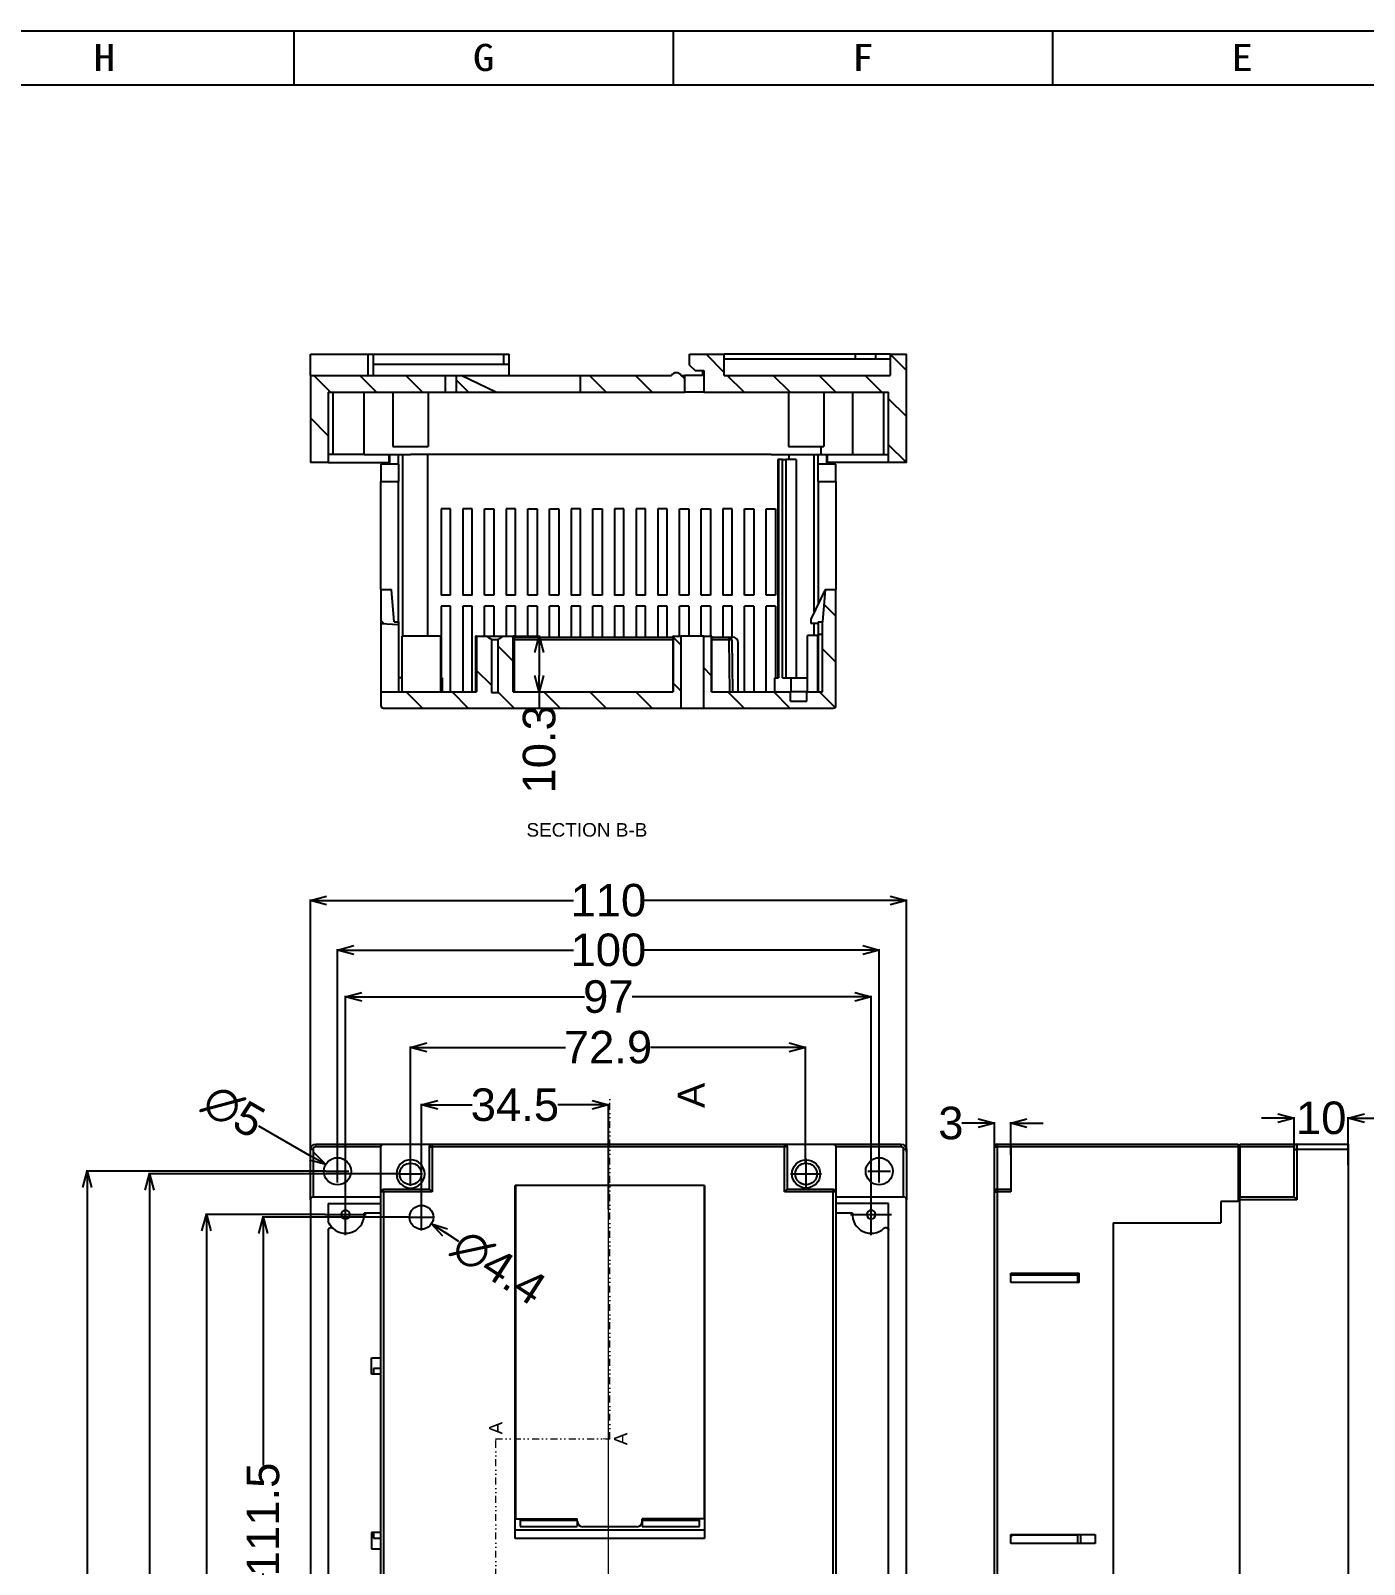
# Model space of a CAD drawing. Header units: millimetres. Extents: x 3277 to 4118, y 1069 to 1745.
# Drawn here: x 3579.6 to 3825.8, y 1462.4 to 1745.3 of the extents above; entities that cross this region are included whole.
import ezdxf
from ezdxf.enums import TextEntityAlignment as Align
from ezdxf.lldxf.tags import DXFTag

# ---------------------------------------------------------------- set-up
doc = ezdxf.new("R2010")
doc.units = ezdxf.units.MM
doc.linetypes.add('DIVIDE', pattern=[31.75, 12.7, -6.35, 0, -6.35, 0, -6.35])
doc.layers.add('1', color=7, linetype='Continuous', true_color=0xffffff)
doc.layers.add('2', color=7, linetype='Continuous', true_color=0xffffff)
doc.layers.add('hatch', color=56, linetype='Continuous', lineweight=9)
doc.styles.get("Standard").update_dxf_attribs({"font": 'arial.ttf'})
doc.styles.add('TEXTSTYLE_0', font='txt', dxfattribs={"width": 0.8})
tags = doc.linetypes.add('CENTER', pattern=[2, 1.25, -0.25, 0.25, -0.25]).pattern_tags.tags
tags[10:11] = [DXFTag(74, 4), DXFTag(75, 0), DXFTag(340, '0'), DXFTag(46, 0.0), DXFTag(50, 0.0), DXFTag(44, 0.0), DXFTag(45, 0.0)]
tags[8:9] = [DXFTag(74, 4), DXFTag(75, 0), DXFTag(340, '0'), DXFTag(46, 0.0), DXFTag(50, 0.0), DXFTag(44, 0.0), DXFTag(45, 0.0)]
tags[6:7] = [DXFTag(74, 4), DXFTag(75, 0), DXFTag(340, '0'), DXFTag(46, 0.0), DXFTag(50, 0.0), DXFTag(44, 0.0), DXFTag(45, 0.0)]
tags[4:5] = [DXFTag(74, 4), DXFTag(75, 0), DXFTag(340, '0'), DXFTag(46, 0.0), DXFTag(50, 0.0), DXFTag(44, 0.0), DXFTag(45, 0.0)]
doc.dimstyles.new('副本 (2)Standard', dxfattribs={"dimtxt": 6, "dimasz": 3, "dimexe": 0.18, "dimexo": 0.0625, "dimgap": 0.09, "dimtad": 0, "dimdec": 1, "dimdsep": 46, "dimtxsty": 'Standard', "dimblk": 'OPEN30', "dimcen": 0.09, "dimclrd": 3, "dimclre": 3, "dimclrt": 6, "dimazin": 2, "dimtfac": 1, "dimtdec": 1, "dimtofl": 0, "dimtmove": 0, "dimatfit": 3, "dimfxl": 1, "dimtolj": 1, "dimtzin": 0, "dimarcsym": 0})

# ---------------------------------------------------------------- blocks, each defined once
blk = doc.blocks.new('_Open30')
at = {"color": 0, "linetype": 'ByBlock', "lineweight": -2}
for p, q in [((-1, 0.268), (0, 0)), ((0, 0), (-1, -0.268)), ((0, 0), (-1, 0))]:
    blk.add_line(p, q, dxfattribs=at)
blk = doc.blocks.new('*D69')
at = {"color": 3, "lineweight": -2, "transparency": 16777216}
for p, q in [((3649.76, 1536.31), (3649.76, 1557.93)), ((3652.76, 1557.75), (3678.34, 1557.75)), ((3719.64, 1557.75), (3694.06, 1557.75)), ((3722.64, 1536.31), (3722.64, 1557.93))]:
    blk.add_line(p, q, dxfattribs=at)
at = {"layer": 'Defpoints', "color": 0, "transparency": 16777216}
for p in [(3722.64, 1557.75), (3649.76, 1536.25), (3722.64, 1536.25)]:
    blk.add_point(p, dxfattribs=at)
at = {"color": 3, "lineweight": -2, "transparency": 16777216, "xscale": 3, "yscale": 3, "zscale": 3, "rotation": 180}
blk.add_blockref('_Open30', (3649.76, 1557.75), dxfattribs=at)
at = {"color": 3, "lineweight": -2, "transparency": 16777216, "xscale": 3, "yscale": 3, "zscale": 3}
blk.add_blockref('_Open30', (3722.64, 1557.75), dxfattribs=at)
at = {"color": 6, "transparency": 16777216, "insert": (3686.2, 1557.75), "char_height": 6, "attachment_point": 5}
blk.add_mtext('\\A1;72.9', dxfattribs=at)
blk = doc.blocks.new('*D70')
at = {"color": 3, "lineweight": -2, "transparency": 16777216}
for p, q in [((3636.26, 1537.05), (3636.26, 1575.89)), ((3639.26, 1575.71), (3679.83, 1575.71)), ((3733.26, 1575.71), (3692.68, 1575.71)), ((3736.26, 1537.05), (3736.26, 1575.89))]:
    blk.add_line(p, q, dxfattribs=at)
at = {"layer": 'Defpoints', "color": 0, "transparency": 16777216}
for p in [(3736.26, 1575.71), (3636.26, 1536.98), (3736.26, 1536.98)]:
    blk.add_point(p, dxfattribs=at)
at = {"color": 3, "lineweight": -2, "transparency": 16777216, "xscale": 3, "yscale": 3, "zscale": 3, "rotation": 180}
blk.add_blockref('_Open30', (3636.26, 1575.71), dxfattribs=at)
at = {"color": 3, "lineweight": -2, "transparency": 16777216, "xscale": 3, "yscale": 3, "zscale": 3}
blk.add_blockref('_Open30', (3736.26, 1575.71), dxfattribs=at)
at = {"color": 6, "transparency": 16777216, "insert": (3686.26, 1575.71), "char_height": 6, "attachment_point": 5}
blk.add_mtext('\\A1;100', dxfattribs=at)
blk = doc.blocks.new('*D71')
at = {"color": 3, "lineweight": -2, "transparency": 16777216}
for p, q in [((3637.76, 1530.75), (3637.76, 1567.26)), ((3640.76, 1567.08), (3681.87, 1567.08)), ((3731.76, 1567.08), (3690.65, 1567.08)), ((3734.76, 1530.75), (3734.76, 1567.26))]:
    blk.add_line(p, q, dxfattribs=at)
at = {"layer": 'Defpoints', "color": 0, "transparency": 16777216}
for p in [(3734.76, 1567.08), (3637.76, 1530.69), (3734.76, 1530.69)]:
    blk.add_point(p, dxfattribs=at)
at = {"color": 3, "lineweight": -2, "transparency": 16777216, "xscale": 3, "yscale": 3, "zscale": 3, "rotation": 180}
blk.add_blockref('_Open30', (3637.76, 1567.08), dxfattribs=at)
at = {"color": 3, "lineweight": -2, "transparency": 16777216, "xscale": 3, "yscale": 3, "zscale": 3}
blk.add_blockref('_Open30', (3734.76, 1567.08), dxfattribs=at)
at = {"color": 6, "transparency": 16777216, "insert": (3686.26, 1567.08), "char_height": 6, "attachment_point": 5}
blk.add_mtext('\\A1;97', dxfattribs=at)
blk = doc.blocks.new('*D72')
at = {"color": 3, "lineweight": -2, "transparency": 16777216}
for p, q in [((3631.26, 1538.16), (3631.26, 1585.05)), ((3634.26, 1584.87), (3679.83, 1584.87)), ((3738.26, 1584.87), (3692.68, 1584.87)), ((3741.26, 1538.42), (3741.26, 1585.05))]:
    blk.add_line(p, q, dxfattribs=at)
at = {"layer": 'Defpoints', "color": 0, "transparency": 16777216}
for p in [(3741.26, 1584.87), (3631.26, 1538.09), (3741.26, 1538.35)]:
    blk.add_point(p, dxfattribs=at)
at = {"color": 3, "lineweight": -2, "transparency": 16777216, "xscale": 3, "yscale": 3, "zscale": 3, "rotation": 180}
blk.add_blockref('_Open30', (3631.26, 1584.87), dxfattribs=at)
at = {"color": 3, "lineweight": -2, "transparency": 16777216, "xscale": 3, "yscale": 3, "zscale": 3}
blk.add_blockref('_Open30', (3741.26, 1584.87), dxfattribs=at)
at = {"color": 6, "transparency": 16777216, "insert": (3686.26, 1584.87), "char_height": 6, "attachment_point": 5}
blk.add_mtext('\\A1;110', dxfattribs=at)
blk = doc.blocks.new('*D73')
at = {"color": 3, "lineweight": -2, "transparency": 16777216}
for p, q in [((3633.9, 1526.89), (3611.88, 1526.89)), ((3612.06, 1523.89), (3612.06, 1421.65)), ((3612.06, 1305.89), (3612.06, 1408.14)), ((3633.9, 1302.89), (3611.88, 1302.89))]:
    blk.add_line(p, q, dxfattribs=at)
at = {"layer": 'Defpoints', "color": 0, "transparency": 16777216}
for p in [(3612.06, 1526.89), (3633.96, 1526.89), (3633.96, 1302.89)]:
    blk.add_point(p, dxfattribs=at)
at = {"color": 3, "lineweight": -2, "transparency": 16777216, "xscale": 3, "yscale": 3, "zscale": 3}
for p, rotation in [((3612.06, 1526.89), 90), ((3612.06, 1302.89), 270)]:
    blk.add_blockref('_Open30', p, dxfattribs=dict(at, rotation=rotation))
at = {"color": 6, "transparency": 16777216, "insert": (3612.06, 1414.89), "char_height": 6, "attachment_point": 5, "rotation": 90}
blk.add_mtext('\\A1;224', dxfattribs=at)
blk = doc.blocks.new('*D74')
at = {"color": 3, "lineweight": -2, "transparency": 16777216}
for p, q in [((3647.5, 1534.39), (3601.39, 1534.39)), ((3601.57, 1531.39), (3601.57, 1421.67)), ((3601.57, 1298.39), (3601.57, 1408.12)), ((3646.84, 1295.39), (3601.39, 1295.39))]:
    blk.add_line(p, q, dxfattribs=at)
at = {"layer": 'Defpoints', "color": 0, "transparency": 16777216}
for p in [(3647.56, 1534.39), (3601.57, 1295.39), (3646.9, 1295.39)]:
    blk.add_point(p, dxfattribs=at)
at = {"color": 3, "lineweight": -2, "transparency": 16777216, "xscale": 3, "yscale": 3, "zscale": 3}
for p, rotation in [((3601.57, 1534.39), 90), ((3601.57, 1295.39), 270)]:
    blk.add_blockref('_Open30', p, dxfattribs=dict(at, rotation=rotation))
at = {"color": 6, "transparency": 16777216, "insert": (3601.57, 1414.89), "char_height": 6, "attachment_point": 5, "rotation": 90}
blk.add_mtext('\\A1;239', dxfattribs=at)
blk = doc.blocks.new('*D75')
at = {"color": 3, "lineweight": -2, "transparency": 16777216}
for p, q in [((3634.11, 1534.89), (3589.87, 1534.89)), ((3590.05, 1531.89), (3590.05, 1421.65)), ((3590.05, 1297.89), (3590.05, 1408.13)), ((3634.11, 1294.89), (3589.87, 1294.89))]:
    blk.add_line(p, q, dxfattribs=at)
at = {"layer": 'Defpoints', "color": 0, "transparency": 16777216}
for p in [(3590.05, 1534.89), (3634.17, 1534.89), (3634.17, 1294.89)]:
    blk.add_point(p, dxfattribs=at)
at = {"color": 3, "lineweight": -2, "transparency": 16777216, "xscale": 3, "yscale": 3, "zscale": 3}
for p, rotation in [((3590.05, 1534.89), 90), ((3590.05, 1294.89), 270)]:
    blk.add_blockref('_Open30', p, dxfattribs=dict(at, rotation=rotation))
at = {"color": 6, "transparency": 16777216, "insert": (3590.05, 1414.89), "char_height": 6, "attachment_point": 5, "rotation": 90}
blk.add_mtext('\\A1;240', dxfattribs=at)
blk = doc.blocks.new('*D76')
at = {"color": 3, "lineweight": -2, "transparency": 16777216}
for p, q in [((3651.76, 1528.88), (3651.76, 1547.31)), ((3654.76, 1547.13), (3661.11, 1547.13)), ((3683.26, 1547.13), (3676.91, 1547.13)), ((3686.26, 1527.87), (3686.26, 1547.31))]:
    blk.add_line(p, q, dxfattribs=at)
at = {"layer": 'Defpoints', "color": 0, "transparency": 16777216}
for p in [(3686.26, 1547.13), (3651.76, 1528.81), (3686.26, 1527.8)]:
    blk.add_point(p, dxfattribs=at)
at = {"color": 3, "lineweight": -2, "transparency": 16777216, "xscale": 3, "yscale": 3, "zscale": 3, "rotation": 180}
blk.add_blockref('_Open30', (3651.76, 1547.13), dxfattribs=at)
at = {"color": 3, "lineweight": -2, "transparency": 16777216, "xscale": 3, "yscale": 3, "zscale": 3}
blk.add_blockref('_Open30', (3686.26, 1547.13), dxfattribs=at)
at = {"color": 6, "transparency": 16777216, "insert": (3669.01, 1547.13), "char_height": 6, "attachment_point": 5}
blk.add_mtext('\\A1;34.5', dxfattribs=at)
blk = doc.blocks.new('*D77')
at = {"color": 3, "lineweight": -2, "transparency": 16777216}
for p, q in [((3649.28, 1526.39), (3622.36, 1526.39)), ((3622.54, 1523.39), (3622.54, 1480.6)), ((3622.54, 1417.89), (3622.54, 1460.69)), ((3637.21, 1414.89), (3622.36, 1414.89))]:
    blk.add_line(p, q, dxfattribs=at)
at = {"layer": 'Defpoints', "color": 0, "transparency": 16777216}
for p in [(3649.34, 1526.39), (3622.54, 1414.89), (3637.27, 1414.89)]:
    blk.add_point(p, dxfattribs=at)
at = {"color": 3, "lineweight": -2, "transparency": 16777216, "xscale": 3, "yscale": 3, "zscale": 3}
for p, rotation in [((3622.54, 1526.39), 90), ((3622.54, 1414.89), 270)]:
    blk.add_blockref('_Open30', p, dxfattribs=dict(at, rotation=rotation))
at = {"color": 6, "transparency": 16777216, "insert": (3622.54, 1470.64), "char_height": 6, "attachment_point": 5, "rotation": 90}
blk.add_mtext('\\A1;111.5', dxfattribs=at)
blk = doc.blocks.new('*D80')
at = {"color": 3, "lineweight": -2, "transparency": 16777216}
for p, q in [((3668.97, 1633.63), (3673.69, 1633.63)), ((3673.51, 1630.63), (3673.51, 1626.33)), ((3670.22, 1623.33), (3673.69, 1623.33)), ((3673.51, 1623.33), (3673.51, 1620.33))]:
    blk.add_line(p, q, dxfattribs=at)
at = {"layer": 'Defpoints', "color": 0, "transparency": 16777216}
for p in [(3668.91, 1633.63), (3670.15, 1623.33), (3673.51, 1623.33)]:
    blk.add_point(p, dxfattribs=at)
at = {"color": 3, "lineweight": -2, "transparency": 16777216, "xscale": 3, "yscale": 3, "zscale": 3}
for p, rotation in [((3673.51, 1633.63), 90), ((3673.51, 1623.33), 270)]:
    blk.add_blockref('_Open30', p, dxfattribs=dict(at, rotation=rotation))
at = {"color": 6, "transparency": 16777216, "insert": (3673.51, 1612.73), "char_height": 6, "attachment_point": 5, "rotation": 90}
blk.add_mtext('\\A1;10.3', dxfattribs=at)
blk = doc.blocks.new('*D86')
at = {"color": 3, "lineweight": -2, "transparency": 16777216}
for p, q in [((3809.83, 1544.71), (3806.83, 1544.71)), ((3812.83, 1536.02), (3812.83, 1544.89)), ((3822.83, 1536.02), (3822.83, 1544.89)), ((3825.83, 1544.71), (3828.83, 1544.71))]:
    blk.add_line(p, q, dxfattribs=at)
at = {"layer": 'Defpoints', "color": 0, "transparency": 16777216}
for p in [(3812.83, 1544.71), (3812.83, 1535.96), (3822.83, 1535.96)]:
    blk.add_point(p, dxfattribs=at)
at = {"color": 3, "lineweight": -2, "transparency": 16777216, "xscale": 3, "yscale": 3, "zscale": 3}
blk.add_blockref('_Open30', (3812.83, 1544.71), dxfattribs=at)
at = {"color": 3, "lineweight": -2, "transparency": 16777216, "xscale": 3, "yscale": 3, "zscale": 3, "rotation": 180}
blk.add_blockref('_Open30', (3822.83, 1544.71), dxfattribs=at)
at = {"color": 6, "transparency": 16777216, "insert": (3817.83, 1544.71), "char_height": 6, "attachment_point": 5}
blk.add_mtext('\\A1;10', dxfattribs=at)
blk = doc.blocks.new('*D87')
at = {"color": 3, "lineweight": -2, "transparency": 16777216}
for p, q in [((3754.53, 1543.75), (3751.53, 1543.75)), ((3757.53, 1537.84), (3757.53, 1543.93)), ((3760.53, 1537.84), (3760.53, 1543.93)), ((3763.53, 1543.75), (3766.53, 1543.75))]:
    blk.add_line(p, q, dxfattribs=at)
at = {"layer": 'Defpoints', "color": 0, "transparency": 16777216}
for p in [(3757.53, 1543.75), (3757.53, 1537.78), (3760.53, 1537.78)]:
    blk.add_point(p, dxfattribs=at)
at = {"color": 3, "lineweight": -2, "transparency": 16777216, "xscale": 3, "yscale": 3, "zscale": 3}
blk.add_blockref('_Open30', (3757.53, 1543.75), dxfattribs=at)
at = {"color": 3, "lineweight": -2, "transparency": 16777216, "xscale": 3, "yscale": 3, "zscale": 3, "rotation": 180}
blk.add_blockref('_Open30', (3760.53, 1543.75), dxfattribs=at)
at = {"color": 6, "transparency": 16777216, "insert": (3749.48, 1543.75), "char_height": 6, "attachment_point": 5}
blk.add_mtext('\\A1;3', dxfattribs=at)
blk = doc.blocks.new('*D99')
at = {"color": 3, "lineweight": -2, "transparency": 16777216}
for p, q in [((3651.67, 1526.39), (3651.85, 1526.39)), ((3651.76, 1526.3), (3651.76, 1526.48)), ((3658.64, 1521.94), (3656.12, 1523.57))]:
    blk.add_line(p, q, dxfattribs=at)
at = {"layer": 'Defpoints', "color": 0, "transparency": 16777216}
for p in [(3649.91, 1527.59), (3653.61, 1525.2)]:
    blk.add_point(p, dxfattribs=at)
at = {"color": 3, "lineweight": -2, "transparency": 16777216, "xscale": 3, "yscale": 3, "zscale": 3, "rotation": 147.0817177148297}
blk.add_blockref('_Open30', (3653.61, 1525.2), dxfattribs=at)
at = {"color": 6, "transparency": 16777216, "insert": (3666.03, 1517.15), "char_height": 6, "attachment_point": 5, "rotation": 327.0817}
blk.add_mtext('\\A1;∅4.4', dxfattribs=at)
blk = doc.blocks.new('*D100')
at = {"color": 3, "lineweight": -2, "transparency": 16777216}
for p, q in [((3621.71, 1543.27), (3631.49, 1537.64)), ((3636.17, 1534.89), (3636.35, 1534.89)), ((3636.26, 1534.8), (3636.26, 1534.98))]:
    blk.add_line(p, q, dxfattribs=at)
at = {"layer": 'Defpoints', "color": 0, "transparency": 16777216}
for p in [(3634.09, 1536.14), (3638.43, 1533.65)]:
    blk.add_point(p, dxfattribs=at)
at = {"color": 3, "lineweight": -2, "transparency": 16777216, "xscale": 3, "yscale": 3, "zscale": 3, "rotation": 330.0817432475471}
blk.add_blockref('_Open30', (3634.09, 1536.14), dxfattribs=at)
at = {"color": 6, "transparency": 16777216, "insert": (3617.08, 1545.93), "char_height": 6, "attachment_point": 5, "rotation": 330.0817}
blk.add_mtext('\\A1;∅5', dxfattribs=at)
blk = doc.blocks.new('SUN_6HWZ35TKYY1ECAF2H1NO37HIP3V')
at = {"color": 7, "linetype": 'Continuous'}
for p, q in [((-841, 594), (0, 594)), ((-490, 584), (-490, 594)), ((-420, 584), (-420, 594)), ((-350, 584), (-350, 594)), ((-831, 584), (-10, 584))]:
    blk.add_line(p, q, dxfattribs=at)
at = {"color": 2, "linetype": 'Continuous', "style": 'TEXTSTYLE_0', "width": 1.2}
for s, p, p2 in [('H', (-527.03, 586.56), (-523.03, 586.56)), ('G', (-457.03, 586.56), (-453.03, 586.56)), ('F', (-387.03, 586.56), (-383.03, 586.56)), ('E', (-317.03, 586.56), (-313.03, 586.56))]:
    blk.add_text(s, height=5, dxfattribs=at).set_placement(p, p2, align=Align.FIT)

msp = doc.modelspace()

# ---------------------------------------------------------------- linework, layer by layer
at = {"color": 251}
for p, q in [((3707.66, 1682.29), (3704.32, 1685.63)), ((3741.26, 1682.61), (3738.26, 1685.62)), ((3634.98, 1678.63), (3631.88, 1681.73)), ((3643.46, 1678.63), (3640.36, 1681.73)), ((3651.94, 1678.63), (3648.85, 1681.73)), ((3660.42, 1678.63), (3658.21, 1680.86)), ((3685.87, 1678.63), (3682.77, 1681.73)), ((3694.35, 1678.63), (3691.25, 1681.73)), ((3699.66, 1681.81), (3699.44, 1682.02)), ((3700.36, 1681.11), (3699.73, 1681.73)), ((3711.31, 1678.63), (3708.21, 1681.73)), ((3719.79, 1678.63), (3716.69, 1681.73)), ((3728.27, 1678.63), (3725.18, 1681.73)), ((3736.75, 1678.63), (3733.66, 1681.73)), ((3741.26, 1674.12), (3737.96, 1677.43)), ((3634.56, 1670.57), (3631.26, 1673.87)), ((3741.26, 1665.63), (3737.96, 1668.94)), ((3728.26, 1637.31), (3726.06, 1639.52)), ((3644.89, 1635.87), (3644.26, 1636.5)), ((3699.63, 1632.01), (3698.2, 1633.44)), ((3668.68, 1629.03), (3665.93, 1631.78)), ((3728.26, 1628.82), (3725.81, 1631.28)), ((3664.68, 1624.55), (3661.93, 1627.3)), ((3705.32, 1626.32), (3703.89, 1627.75)), ((3699.63, 1623.52), (3698.2, 1624.95)), ((3651.93, 1620.33), (3648.93, 1623.33)), ((3660.41, 1620.33), (3657.41, 1623.33)), ((3668.89, 1620.33), (3665.93, 1623.29)), ((3677.37, 1620.33), (3674.38, 1623.33)), ((3685.85, 1620.33), (3682.86, 1623.33)), ((3694.34, 1620.33), (3691.34, 1623.33)), ((3711.3, 1620.33), (3708.3, 1623.33)), ((3719.78, 1620.33), (3716.78, 1623.33)), ((3728.11, 1620.48), (3725.26, 1623.33))]:
    msp.add_line(p, q, dxfattribs=at)
at = {"layer": '1', "color": 21}
for p, q in [((3631.26, 1681.73), (3631.26, 1685.63)), ((3631.26, 1685.63), (3641.91, 1685.63)), ((3641.91, 1685.63), (3642.91, 1685.63)), ((3641.91, 1681.73), (3641.91, 1685.63)), ((3642.91, 1685.63), (3666.96, 1685.63)), ((3642.91, 1681.73), (3642.91, 1685.63)), ((3666.96, 1683.73), (3642.91, 1683.73)), ((3666.96, 1685.63), (3667.96, 1685.63)), ((3666.96, 1683.73), (3666.96, 1685.63)), ((3667.96, 1683.73), (3666.96, 1683.73)), ((3667.96, 1683.73), (3667.96, 1685.63)), ((3667.96, 1681.73), (3667.96, 1683.73)), ((3701.26, 1685.63), (3707.66, 1685.63)), ((3701.26, 1683.63), (3701.26, 1685.63)), ((3731.86, 1685.63), (3707.66, 1685.63)), ((3707.66, 1681.73), (3707.66, 1685.63)), ((3738.26, 1684.73), (3707.66, 1684.73)), ((3735.66, 1685.63), (3731.86, 1685.63)), ((3731.86, 1684.73), (3731.86, 1685.63)), ((3738.26, 1685.63), (3735.66, 1685.63)), ((3735.66, 1684.73), (3735.66, 1685.63)), ((3738.26, 1685.63), (3738.26, 1681.73)), ((3738.26, 1685.63), (3741.26, 1685.63)), ((3741.26, 1665.63), (3741.26, 1685.63)), ((3631.26, 1681.73), (3656.11, 1681.73)), ((3631.26, 1681.73), (3631.26, 1665.63)), ((3656.11, 1681.73), (3658.21, 1681.73)), ((3656.11, 1681.73), (3656.11, 1678.63)), ((3658.21, 1678.63), (3658.21, 1681.73)), ((3658.21, 1681.73), (3659.11, 1681.73)), ((3659.11, 1681.73), (3681.11, 1681.73)), ((3665.51, 1678.63), (3659.11, 1681.73)), ((3681.11, 1678.63), (3681.11, 1681.73)), ((3681.11, 1681.73), (3697.91, 1681.73)), ((3699.71, 1681.73), (3700.36, 1681.73)), ((3703.66, 1681.73), (3700.36, 1681.73)), ((3700.36, 1678.63), (3700.36, 1681.73)), ((3701.26, 1683.63), (3702.26, 1682.63)), ((3702.26, 1682.63), (3703.86, 1682.63)), ((3703.66, 1682.63), (3703.66, 1681.73)), ((3703.86, 1682.63), (3703.86, 1678.63)), ((3707.66, 1681.73), (3738.26, 1681.73)), ((3634.56, 1678.63), (3634.56, 1665.63)), ((3634.56, 1678.63), (3656.11, 1678.63)), ((3635.4, 1678.63), (3635.4, 1667.13)), ((3641.21, 1667.13), (3641.21, 1678.63)), ((3646.51, 1678.63), (3646.51, 1668.63)), ((3653.01, 1678.63), (3653.01, 1668.63)), ((3656.11, 1678.63), (3658.21, 1678.63)), ((3658.21, 1678.63), (3665.51, 1678.63)), ((3665.51, 1678.63), (3681.11, 1678.63)), ((3681.11, 1678.63), (3700.36, 1678.63)), ((3703.86, 1678.63), (3700.36, 1678.63)), ((3703.86, 1678.63), (3737.96, 1678.63)), ((3719.51, 1678.63), (3719.51, 1668.63)), ((3726.01, 1678.63), (3726.01, 1668.63)), ((3731.31, 1678.63), (3731.31, 1667.13)), ((3737.12, 1667.13), (3737.12, 1678.63)), ((3737.96, 1665.63), (3737.96, 1678.63)), ((3635.4, 1667.13), (3634.56, 1667.13)), ((3641.21, 1667.13), (3635.4, 1667.13)), ((3641.21, 1667.13), (3644.52, 1667.13)), ((3644.52, 1667.13), (3647.26, 1667.13)), ((3645.81, 1665.63), (3645.81, 1667.13)), ((3646.51, 1668.63), (3653.01, 1668.63)), ((3647.26, 1667.13), (3649.76, 1667.13)), ((3656.21, 1667.13), (3649.76, 1667.13)), ((3716.31, 1667.13), (3656.21, 1667.13)), ((3716.31, 1667.13), (3722.76, 1667.13)), ((3719.51, 1668.63), (3726.01, 1668.63)), ((3722.76, 1667.13), (3725.5, 1667.13)), ((3725.5, 1668.63), (3725.5, 1667.13)), ((3725.5, 1667.13), (3731.31, 1667.13)), ((3726.71, 1665.63), (3726.71, 1667.13)), ((3731.31, 1667.13), (3737.12, 1667.13)), ((3737.12, 1667.13), (3737.96, 1667.13)), ((3634.56, 1665.63), (3631.26, 1665.63)), ((3634.56, 1665.63), (3645.81, 1665.63)), ((3645.81, 1665.63), (3645.91, 1665.63)), ((3726.61, 1665.63), (3726.71, 1665.63)), ((3737.96, 1665.63), (3726.71, 1665.63)), ((3741.26, 1665.63), (3737.96, 1665.63)), ((3632.26, 1539.89), (3644.76, 1539.89)), ((3632.26, 1539.39), (3632.26, 1539.89)), ((3644.26, 1539.39), (3632.26, 1539.39)), ((3727.76, 1539.89), (3740.26, 1539.89)), ((3740.26, 1539.39), (3728.26, 1539.39)), ((3740.26, 1539.89), (3740.26, 1539.39)), ((3802.83, 1539.89), (3813.33, 1539.89)), ((3802.83, 1539.39), (3802.83, 1539.89)), ((3812.83, 1539.39), (3802.83, 1539.39)), ((3802.83, 1539.39), (3802.83, 1530.14)), ((3812.83, 1539.39), (3812.83, 1538.89)), ((3813.33, 1539.89), (3813.33, 1538.89)), ((3813.33, 1539.89), (3822.83, 1539.89)), ((3818.93, 1539.89), (3822.83, 1539.89)), ((3822.83, 1539.89), (3822.83, 1538.89)), ((3631.26, 1529.64), (3631.26, 1538.89)), ((3631.76, 1538.89), (3631.26, 1538.89)), ((3631.76, 1538.89), (3631.76, 1530.14)), ((3741.26, 1538.89), (3740.76, 1538.89)), ((3740.76, 1530.14), (3740.76, 1538.89)), ((3741.26, 1538.89), (3741.26, 1529.64)), ((3812.83, 1538.89), (3813.33, 1538.89)), ((3812.83, 1530.14), (3812.83, 1538.89)), ((3822.83, 1538.89), (3813.33, 1538.89)), ((3813.33, 1538.89), (3813.33, 1529.64)), ((3822.83, 1538.89), (3822.83, 1290.89)), ((3631.26, 1529.64), (3631.26, 1300.14)), ((3631.76, 1530.14), (3644.26, 1530.14)), ((3634.56, 1528.94), (3644.26, 1528.94)), ((3634.56, 1528.94), (3634.56, 1525.6)), ((3728.26, 1530.14), (3740.76, 1530.14)), ((3737.96, 1528.94), (3728.26, 1528.94)), ((3737.96, 1300.84), (3737.96, 1528.94)), ((3741.26, 1300.14), (3741.26, 1529.64)), ((3802.83, 1530.14), (3812.83, 1530.14)), ((3802.83, 1529.64), (3802.83, 1530.14)), ((3813.33, 1529.64), (3802.83, 1529.64)), ((3802.83, 1300.14), (3802.83, 1529.64)), ((3813.33, 1529.64), (3812.83, 1530.14)), ((3644.26, 1527.14), (3641.2, 1527.14)), ((3731.32, 1527.14), (3728.26, 1527.14)), ((3634.56, 1524.01), (3634.56, 1300.84)), ((3642.56, 1497.44), (3642.56, 1500.44)), ((3642.56, 1500.44), (3644.26, 1500.44)), ((3644.26, 1497.44), (3642.56, 1497.44)), ((3642.91, 1498.49), (3642.91, 1497.44)), ((3644.26, 1498.49), (3642.91, 1498.49)), ((3700.36, 1470.76), (3700.36, 1470.46)), ((3701.26, 1470.46), (3701.26, 1470.76)), ((3702.26, 1470.76), (3702.26, 1470.46)), ((3642.56, 1468.24), (3642.56, 1465.24)), ((3644.26, 1468.24), (3642.56, 1468.24)), ((3642.91, 1468.24), (3642.91, 1467.19)), ((3642.91, 1467.19), (3644.26, 1467.19)), ((3642.56, 1465.24), (3644.26, 1465.24))]:
    msp.add_line(p, q, dxfattribs=at)
at = {"layer": '1', "color": 1, "linetype": 'CENTER', "ltscale": 1.9304}
for p, q in [((3636.26, 1532.8), (3636.26, 1536.98)), ((3736.26, 1532.8), (3736.26, 1536.98)), ((3634.17, 1534.89), (3638.35, 1534.89)), ((3734.17, 1534.89), (3738.35, 1534.89))]:
    msp.add_line(p, q, dxfattribs=at)
at = {"layer": '1', "color": 1, "linetype": 'CENTER', "ltscale": 3.5052}
for p, q in [((3637.76, 1523.1), (3637.76, 1530.69)), ((3734.76, 1523.1), (3734.76, 1530.69)), ((3633.96, 1526.89), (3641.55, 1526.89)), ((3730.96, 1526.89), (3738.55, 1526.89))]:
    msp.add_line(p, q, dxfattribs=at)
at = {"layer": '1', "color": 21}
for centre in [(3636.26, 1534.89), (3736.26, 1534.89)]:
    msp.add_circle(centre, 2.5, dxfattribs=at)
at = {"layer": '1', "color": 21, "extrusion": (0, 0, -1)}
for centre in [(-3637.76, 1526.89), (-3734.76, 1526.89)]:
    msp.add_circle(centre, 0.8, dxfattribs=at)
at = {"layer": '1', "color": 21}
for centre, radius, start, end in [((3698.81, 1681.17), 1.06, 31.8908, 148.1092), ((3632.26, 1538.89), 0.5, 90, 180), ((3740.26, 1538.89), 0.5, 0, 90), ((3813.33, 1539.39), 0.5, 90, 180), ((3631.76, 1529.64), 0.5, 90, 180), ((3740.76, 1529.64), 0.5, 0, 90), ((3637.76, 1526.89), 3.45, 226.8788, 4.1555), ((3734.76, 1526.89), 3.45, 175.8445, 313.1212)]:
    msp.add_arc(centre, radius, start, end, dxfattribs=at)
at = {"layer": '1', "color": 21, "extrusion": (0, 0, -1)}
for centre, radius, start, end in [((-3632.26, 1538.89), 1, 0, 90), ((-3740.26, 1538.89), 1, 90, 180), ((-3637.76, 1526.89), 3.45, 313.1212, 338.054), ((-3635.06, 1524.01), 0.5, 0, 133.1212), ((-3737.46, 1524.01), 0.5, 46.8788, 180)]:
    msp.add_arc(centre, radius, start, end, dxfattribs=at)
at = {"layer": '2', "color": 7}
for p, q in [((3645.91, 1665.33), (3645.91, 1667.13)), ((3647.51, 1665.33), (3647.51, 1667.13)), ((3648.25, 1667.13), (3648.25, 1633.63)), ((3652.96, 1633.63), (3652.96, 1667.13)), ((3719.56, 1667.13), (3719.56, 1666.23)), ((3724.27, 1638.11), (3724.27, 1667.13)), ((3725.01, 1665.33), (3725.01, 1667.13)), ((3726.61, 1665.33), (3726.61, 1667.13)), ((3647.51, 1665.33), (3644.26, 1665.33)), ((3644.26, 1665.33), (3644.26, 1662.13)), ((3647.51, 1665.33), (3647.51, 1662.13)), ((3717.67, 1666.23), (3717.55, 1666.23)), ((3717.55, 1666.23), (3717.55, 1625.93)), ((3718.4, 1666.23), (3717.67, 1666.23)), ((3717.67, 1666.23), (3717.67, 1625.93)), ((3718.4, 1666.23), (3719.02, 1666.23)), ((3718.4, 1625.93), (3718.4, 1666.23)), ((3719.02, 1666.23), (3719.02, 1625.93)), ((3720.91, 1666.23), (3719.02, 1666.23)), ((3720.91, 1666.23), (3720.91, 1625.93)), ((3728.26, 1665.33), (3725.01, 1665.33)), ((3725.01, 1662.13), (3725.01, 1665.33)), ((3728.26, 1662.13), (3728.26, 1665.33)), ((3644.26, 1642.23), (3644.26, 1662.13)), ((3644.26, 1662.13), (3647.51, 1662.13)), ((3647.51, 1636.23), (3647.51, 1662.13)), ((3725.01, 1662.13), (3725.01, 1639.64)), ((3725.01, 1662.13), (3728.26, 1662.13)), ((3728.26, 1662.13), (3728.26, 1642.23)), ((3657.11, 1657.13), (3655.41, 1657.13)), ((3655.41, 1657.13), (3655.41, 1641.18)), ((3657.11, 1641.18), (3657.11, 1657.13)), ((3661.11, 1657.13), (3659.41, 1657.13)), ((3659.41, 1657.13), (3659.41, 1641.18)), ((3661.11, 1641.18), (3661.11, 1657.13)), ((3663.41, 1641.18), (3663.41, 1657.13)), ((3663.41, 1657.13), (3665.11, 1657.13)), ((3665.11, 1657.13), (3665.11, 1641.18)), ((3667.41, 1657.13), (3667.41, 1641.18)), ((3669.11, 1657.13), (3667.41, 1657.13)), ((3669.11, 1641.18), (3669.11, 1657.13)), ((3671.41, 1657.13), (3673.11, 1657.13)), ((3671.41, 1641.18), (3671.41, 1657.13)), ((3673.11, 1657.13), (3673.11, 1641.18)), ((3675.41, 1641.18), (3675.41, 1657.13)), ((3675.41, 1657.13), (3677.11, 1657.13)), ((3677.11, 1657.13), (3677.11, 1641.18)), ((3681.11, 1657.13), (3679.41, 1657.13)), ((3679.41, 1657.13), (3679.41, 1641.18)), ((3681.11, 1641.18), (3681.11, 1657.13)), ((3683.41, 1657.13), (3685.11, 1657.13)), ((3683.41, 1641.18), (3683.41, 1657.13)), ((3685.11, 1657.13), (3685.11, 1641.18)), ((3687.41, 1657.13), (3687.41, 1641.18)), ((3689.11, 1657.13), (3687.41, 1657.13)), ((3689.11, 1641.18), (3689.11, 1657.13)), ((3693.11, 1657.13), (3691.41, 1657.13)), ((3691.41, 1657.13), (3691.41, 1641.18)), ((3693.11, 1641.18), (3693.11, 1657.13)), ((3697.11, 1657.13), (3695.41, 1657.13)), ((3695.41, 1657.13), (3695.41, 1641.18)), ((3697.11, 1641.18), (3697.11, 1657.13)), ((3699.41, 1657.13), (3701.11, 1657.13)), ((3699.41, 1641.18), (3699.41, 1657.13)), ((3701.11, 1657.13), (3701.11, 1641.18)), ((3703.41, 1657.13), (3705.11, 1657.13)), ((3703.41, 1641.18), (3703.41, 1657.13)), ((3705.11, 1657.13), (3705.11, 1641.18)), ((3709.11, 1657.13), (3707.41, 1657.13)), ((3707.41, 1657.13), (3707.41, 1641.18)), ((3709.11, 1641.18), (3709.11, 1657.13)), ((3711.41, 1657.13), (3713.11, 1657.13)), ((3711.41, 1641.18), (3711.41, 1657.13)), ((3713.11, 1657.13), (3713.11, 1641.18)), ((3715.41, 1641.18), (3715.41, 1657.13)), ((3715.41, 1657.13), (3717.11, 1657.13)), ((3717.11, 1657.13), (3717.11, 1641.18)), ((3644.26, 1642.23), (3644.26, 1635.9)), ((3644.26, 1642.23), (3646.26, 1642.23)), ((3646.71, 1636.23), (3646.26, 1642.23)), ((3726.26, 1642.23), (3723.61, 1636.73)), ((3726.26, 1642.23), (3725.81, 1636.23)), ((3726.26, 1642.23), (3728.26, 1642.23)), ((3728.26, 1620.83), (3728.26, 1642.23)), ((3657.11, 1641.18), (3655.41, 1641.18)), ((3655.41, 1639.18), (3655.41, 1625.93)), ((3657.11, 1639.18), (3655.41, 1639.18)), ((3657.11, 1623.33), (3657.11, 1639.18)), ((3661.11, 1641.18), (3659.41, 1641.18)), ((3659.41, 1639.18), (3659.41, 1623.33)), ((3661.11, 1639.18), (3659.41, 1639.18)), ((3661.11, 1623.33), (3661.11, 1639.18)), ((3665.11, 1641.18), (3663.41, 1641.18)), ((3663.41, 1633.63), (3663.41, 1639.18)), ((3665.11, 1639.18), (3663.41, 1639.18)), ((3665.11, 1639.18), (3665.11, 1633.63)), ((3669.11, 1641.18), (3667.41, 1641.18)), ((3667.41, 1639.18), (3667.41, 1633.63)), ((3669.11, 1639.18), (3667.41, 1639.18)), ((3669.11, 1633.43), (3669.11, 1639.18)), ((3673.11, 1641.18), (3671.41, 1641.18)), ((3671.41, 1633.43), (3671.41, 1639.18)), ((3673.11, 1639.18), (3671.41, 1639.18)), ((3673.11, 1639.18), (3673.11, 1633.43)), ((3677.11, 1641.18), (3675.41, 1641.18)), ((3675.41, 1633.43), (3675.41, 1639.18)), ((3677.11, 1639.18), (3675.41, 1639.18)), ((3677.11, 1639.18), (3677.11, 1633.43)), ((3681.11, 1641.18), (3679.41, 1641.18)), ((3679.41, 1639.18), (3679.41, 1633.43)), ((3681.11, 1639.18), (3679.41, 1639.18)), ((3681.11, 1633.43), (3681.11, 1639.18)), ((3685.11, 1641.18), (3683.41, 1641.18)), ((3683.41, 1633.43), (3683.41, 1639.18)), ((3685.11, 1639.18), (3683.41, 1639.18)), ((3685.11, 1639.18), (3685.11, 1633.43)), ((3689.11, 1641.18), (3687.41, 1641.18)), ((3689.11, 1639.18), (3687.41, 1639.18)), ((3687.41, 1639.18), (3687.41, 1633.43)), ((3689.11, 1633.43), (3689.11, 1639.18)), ((3693.11, 1641.18), (3691.41, 1641.18)), ((3691.41, 1639.18), (3691.41, 1633.43)), ((3693.11, 1639.18), (3691.41, 1639.18)), ((3693.11, 1633.43), (3693.11, 1639.18)), ((3697.11, 1641.18), (3695.41, 1641.18)), ((3695.41, 1639.18), (3695.41, 1633.43)), ((3697.11, 1639.18), (3695.41, 1639.18)), ((3697.11, 1633.43), (3697.11, 1639.18)), ((3701.11, 1641.18), (3699.41, 1641.18)), ((3699.41, 1633.63), (3699.41, 1639.18)), ((3701.11, 1639.18), (3699.41, 1639.18)), ((3701.11, 1639.18), (3701.11, 1633.63)), ((3705.11, 1641.18), (3703.41, 1641.18)), ((3703.41, 1633.63), (3703.41, 1639.18)), ((3705.11, 1639.18), (3703.41, 1639.18)), ((3705.11, 1639.18), (3705.11, 1633.63)), ((3709.11, 1641.18), (3707.41, 1641.18)), ((3707.41, 1639.18), (3707.41, 1633.43)), ((3709.11, 1639.18), (3707.41, 1639.18)), ((3709.11, 1633.43), (3709.11, 1639.18)), ((3713.11, 1641.18), (3711.41, 1641.18)), ((3711.41, 1623.33), (3711.41, 1639.18)), ((3713.11, 1639.18), (3711.41, 1639.18)), ((3713.11, 1639.18), (3713.11, 1623.33)), ((3717.11, 1641.18), (3715.41, 1641.18)), ((3715.41, 1623.33), (3715.41, 1639.18)), ((3717.11, 1639.18), (3715.41, 1639.18)), ((3717.11, 1639.18), (3717.11, 1625.93)), ((3644.26, 1635.9), (3644.26, 1623.33)), ((3647.51, 1635.73), (3644.26, 1635.9)), ((3646.71, 1636.23), (3647.51, 1636.23)), ((3647.51, 1636.23), (3647.51, 1635.73)), ((3647.51, 1635.73), (3647.51, 1623.33)), ((3723.61, 1636.73), (3723.61, 1635.93)), ((3725.01, 1635.93), (3723.61, 1635.93)), ((3724.27, 1633.73), (3724.27, 1635.93)), ((3725.01, 1636.23), (3725.81, 1636.23)), ((3725.01, 1636.23), (3725.01, 1633.93)), ((3725.81, 1623.33), (3725.81, 1636.23)), ((3648.16, 1633.63), (3648.16, 1623.33)), ((3651.76, 1633.63), (3648.16, 1633.63)), ((3655.36, 1633.63), (3651.76, 1633.63)), ((3655.36, 1623.33), (3655.36, 1633.63)), ((3661.93, 1633.63), (3661.71, 1633.63)), ((3661.71, 1633.63), (3661.71, 1623.33)), ((3661.93, 1633.63), (3663.75, 1633.63)), ((3661.93, 1633.63), (3661.93, 1623.33)), ((3663.75, 1633.63), (3666.87, 1633.63)), ((3664.68, 1633.03), (3665.31, 1633.03)), ((3664.68, 1633.03), (3664.68, 1623.23)), ((3665.31, 1633.03), (3665.93, 1633.03)), ((3665.93, 1623.23), (3665.93, 1633.03)), ((3666.87, 1633.63), (3668.68, 1633.63)), ((3668.68, 1623.33), (3668.68, 1633.63)), ((3668.91, 1633.63), (3668.68, 1633.63)), ((3668.91, 1623.33), (3668.91, 1633.63)), ((3698.2, 1633.63), (3698.16, 1633.63)), ((3698.16, 1633.63), (3698.16, 1623.33)), ((3698.2, 1633.63), (3699.63, 1633.63)), ((3698.2, 1633.63), (3698.2, 1623.33)), ((3699.63, 1633.63), (3699.63, 1620.33)), ((3703.89, 1633.63), (3699.63, 1633.63)), ((3703.89, 1620.33), (3703.89, 1633.63)), ((3703.89, 1633.63), (3705.32, 1633.63)), ((3705.36, 1633.63), (3705.32, 1633.63)), ((3705.32, 1623.33), (3705.32, 1633.63)), ((3705.36, 1623.33), (3705.36, 1633.63)), ((3723.01, 1623.33), (3723.01, 1633.73)), ((3724.91, 1633.73), (3723.01, 1633.73)), ((3724.91, 1623.33), (3724.91, 1633.73)), ((3725.01, 1633.93), (3725.01, 1623.33)), ((3725.81, 1633.93), (3725.01, 1633.93)), ((3648.16, 1625.93), (3647.51, 1625.93)), ((3655.36, 1625.93), (3655.56, 1625.93)), ((3655.56, 1625.93), (3655.56, 1623.33)), ((3716.96, 1625.93), (3717.67, 1625.93)), ((3716.96, 1623.33), (3716.96, 1625.93)), ((3718.4, 1625.93), (3719.96, 1625.93)), ((3719.96, 1625.93), (3723.01, 1625.93)), ((3719.96, 1625.93), (3719.96, 1623.33)), ((3724.91, 1625.93), (3725.01, 1625.93)), ((3644.26, 1623.33), (3661.93, 1623.33)), ((3644.26, 1623.33), (3644.26, 1620.83)), ((3664.68, 1623.23), (3665.93, 1623.23)), ((3668.68, 1623.33), (3698.2, 1623.33)), ((3705.32, 1623.33), (3719.91, 1623.33)), ((3722.91, 1623.33), (3719.91, 1623.33)), ((3719.91, 1621.63), (3719.91, 1623.33)), ((3719.91, 1621.63), (3722.91, 1621.63)), ((3722.91, 1623.33), (3725.81, 1623.33)), ((3722.91, 1621.63), (3722.91, 1623.33)), ((3644.76, 1620.33), (3699.63, 1620.33)), ((3699.63, 1620.33), (3703.89, 1620.33)), ((3703.89, 1620.33), (3727.76, 1620.33)), ((3644.26, 1531.09), (3644.26, 1539.39)), ((3644.76, 1539.89), (3653.76, 1539.89)), ((3653.26, 1539.39), (3653.76, 1539.39)), ((3653.26, 1531.59), (3653.26, 1539.39)), ((3653.76, 1539.89), (3718.76, 1539.89)), ((3653.76, 1539.89), (3653.76, 1539.39)), ((3653.76, 1539.39), (3653.76, 1531.09)), ((3718.76, 1539.39), (3653.76, 1539.39)), ((3718.76, 1539.89), (3727.76, 1539.89)), ((3718.76, 1539.89), (3718.76, 1539.39)), ((3718.76, 1531.09), (3718.76, 1539.39)), ((3719.26, 1539.39), (3718.76, 1539.39)), ((3719.26, 1539.39), (3719.26, 1531.59)), ((3728.26, 1539.39), (3728.26, 1531.09)), ((3757.53, 1531.09), (3757.53, 1539.39)), ((3757.53, 1539.39), (3758.03, 1539.39)), ((3758.03, 1539.89), (3760.53, 1539.89)), ((3758.03, 1539.89), (3758.03, 1539.39)), ((3760.53, 1539.39), (3758.03, 1539.39)), ((3758.03, 1539.39), (3758.03, 1531.59)), ((3760.53, 1539.89), (3760.53, 1539.39)), ((3760.53, 1539.89), (3802.53, 1539.89)), ((3760.53, 1539.39), (3760.53, 1531.09)), ((3802.53, 1539.39), (3760.53, 1539.39)), ((3802.53, 1539.89), (3802.53, 1539.39)), ((3802.53, 1539.39), (3802.53, 1529.29)), ((3802.53, 1538.04), (3802.83, 1538.04)), ((3644.76, 1531.09), (3644.26, 1531.09)), ((3644.26, 1298.69), (3644.26, 1531.09)), ((3644.76, 1531.59), (3653.26, 1531.59)), ((3644.76, 1531.09), (3644.76, 1531.59)), ((3644.76, 1531.09), (3644.76, 1298.69)), ((3653.76, 1531.09), (3644.76, 1531.09)), ((3653.76, 1531.09), (3653.26, 1531.59)), ((3669.08, 1467.15), (3669.08, 1532.26)), ((3703.98, 1532.26), (3669.08, 1532.26)), ((3703.98, 1532.26), (3703.98, 1467.15)), ((3719.26, 1531.59), (3718.76, 1531.09)), ((3727.76, 1531.09), (3718.76, 1531.09)), ((3719.26, 1531.59), (3727.76, 1531.59)), ((3727.76, 1531.59), (3727.76, 1531.09)), ((3727.76, 1298.69), (3727.76, 1531.09)), ((3728.26, 1531.09), (3727.76, 1531.09)), ((3728.26, 1531.09), (3728.26, 1298.69)), ((3757.53, 1298.69), (3757.53, 1531.09)), ((3757.53, 1531.09), (3758.03, 1531.09)), ((3758.03, 1531.59), (3760.53, 1531.59)), ((3758.03, 1531.59), (3758.03, 1531.09)), ((3758.03, 1531.09), (3758.03, 1298.69)), ((3760.53, 1531.09), (3758.03, 1531.09)), ((3799.33, 1529.29), (3799.33, 1525.39)), ((3802.53, 1529.29), (3799.33, 1529.29)), ((3802.53, 1530.49), (3802.83, 1530.49)), ((3779.43, 1525.39), (3779.43, 1304.39)), ((3779.43, 1525.39), (3799.33, 1525.39)), ((3760.53, 1514.39), (3760.53, 1516.09)), ((3760.53, 1516.09), (3773.13, 1516.09)), ((3772.93, 1515.74), (3760.53, 1515.74)), ((3773.13, 1514.39), (3760.53, 1514.39)), ((3772.93, 1514.39), (3772.93, 1515.74)), ((3773.13, 1514.39), (3773.13, 1516.09)), ((3703.98, 1468.65), (3669.08, 1468.65)), ((3669.98, 1470.76), (3669.98, 1469.36)), ((3680.53, 1470.46), (3669.98, 1470.46)), ((3669.98, 1469.36), (3680.53, 1469.36)), ((3680.53, 1470.31), (3680.53, 1469.36)), ((3703.08, 1470.46), (3692.53, 1470.46)), ((3692.53, 1470.31), (3692.53, 1469.36)), ((3692.53, 1469.36), (3703.08, 1469.36)), ((3703.08, 1469.36), (3703.08, 1470.76)), ((3703.98, 1467.15), (3669.08, 1467.15)), ((3760.53, 1466.19), (3760.53, 1467.89)), ((3760.53, 1467.89), (3776.13, 1467.89)), ((3760.53, 1467.45), (3761.02, 1467.89)), ((3776.13, 1466.19), (3760.53, 1466.19)), ((3772.93, 1467.74), (3760.86, 1467.74)), ((3772.93, 1466.19), (3772.93, 1467.74)), ((3773.43, 1467.89), (3773.43, 1466.19)), ((3776.13, 1467.89), (3776.13, 1466.19))]:
    msp.add_line(p, q, dxfattribs=at)
at = {"layer": '2', "color": 95}
for p, q in [((3668.91, 1633.43), (3698.16, 1633.43)), ((3698.16, 1632.93), (3668.91, 1632.93)), ((3705.36, 1633.43), (3708.58, 1633.43)), ((3708.58, 1632.93), (3705.36, 1632.93)), ((3708.58, 1633.43), (3709.23, 1633.43)), ((3708.67, 1623.33), (3708.58, 1632.93)), ((3709.08, 1632.94), (3709.17, 1623.33)), ((3710.23, 1623.33), (3710.23, 1632.43)), ((3703.93, 1532.26), (3669.13, 1532.26)), ((3669.13, 1532.26), (3669.13, 1470.76)), ((3703.93, 1532.26), (3703.93, 1470.76)), ((3669.13, 1470.76), (3680.53, 1470.76)), ((3673.31, 1470.76), (3673.31, 1470.46)), ((3677.51, 1470.76), (3677.51, 1470.46)), ((3680.53, 1470.31), (3680.53, 1470.76)), ((3691.53, 1469.31), (3681.53, 1469.31)), ((3692.53, 1470.31), (3692.53, 1470.76)), ((3703.93, 1470.76), (3692.53, 1470.76)), ((3695.56, 1470.76), (3695.56, 1470.46)), ((3699.76, 1470.76), (3699.76, 1470.46))]:
    msp.add_line(p, q, dxfattribs=at)
at = {"layer": '2', "color": 1, "linetype": 'CENTER', "ltscale": 2.032}
for p, q in [((3649.76, 1532.19), (3649.76, 1536.59)), ((3647.56, 1534.39), (3651.96, 1534.39))]:
    msp.add_line(p, q, dxfattribs=at)
at = {"layer": '2', "color": 1, "linetype": 'CENTER', "ltscale": 2.6416}
for p, q in [((3722.76, 1531.53), (3722.76, 1537.25)), ((3719.9, 1534.39), (3725.62, 1534.39))]:
    msp.add_line(p, q, dxfattribs=at)
at = {"layer": '2', "color": 1, "linetype": 'CENTER', "ltscale": 2.2352}
for p, q in [((3651.76, 1523.97), (3651.76, 1528.81)), ((3649.34, 1526.39), (3654.18, 1526.39))]:
    msp.add_line(p, q, dxfattribs=at)
at = {"layer": '2', "color": 7, "extrusion": (0, 0, -1)}
msp.add_circle((-3649.76, 1534.39), 2.6, dxfattribs=at)
at = {"layer": '2', "color": 7}
for centre, radius in [((3722.76, 1534.39), 2.6), ((3649.76, 1534.39), 2), ((3722.76, 1534.39), 2), ((3651.76, 1526.39), 2.2)]:
    msp.add_circle(centre, radius, dxfattribs=at)
at = {"layer": '2', "color": 95}
for centre, start, end in [((3709.23, 1632.43), 0, 90), ((3681.53, 1470.31), 180, 270), ((3691.53, 1470.31), 270, 0)]:
    msp.add_arc(centre, 1, start, end, dxfattribs=at)
at = {"layer": '2', "color": 7}
for centre, start, end in [((3644.76, 1620.83), 180, 270), ((3727.76, 1620.83), 270, 0), ((3758.03, 1539.39), 90, 180), ((3758.03, 1531.09), 90, 180)]:
    msp.add_arc(centre, 0.5, start, end, dxfattribs=at)
at = {"layer": '2', "color": 7, "extrusion": (0, 0, -1)}
for centre, start, end in [((-3644.76, 1539.39), 0, 90), ((-3653.76, 1539.39), 0, 90), ((-3718.76, 1539.39), 90, 180), ((-3727.76, 1539.39), 90, 180), ((-3644.76, 1531.09), 0, 90), ((-3727.76, 1531.09), 90, 180)]:
    msp.add_arc(centre, 0.5, start, end, dxfattribs=at)
at = {"layer": '2', "color": 7}
for points in [[(3663.75, 1633.63), (3664.04, 1633.41), (3664.34, 1633.19), (3664.68, 1633.03)], [(3665.93, 1633.03), (3666.27, 1633.19), (3666.58, 1633.41), (3666.87, 1633.63)]]:
    msp.add_open_spline(points, degree=3, dxfattribs=at)
at = {"layer": '2', "color": 95}
for points, degree in [([(3709.08, 1632.94), (3708.58, 1633.43)], 1), ([(3708.58, 1632.93), (3708.58, 1633.43)], 1), ([(3709.09, 1632.94), (3709.08, 1632.94), (3708.85, 1632.94), (3708.58, 1632.93)], 3)]:
    msp.add_open_spline(points, degree=degree, dxfattribs=at)
at = {"layer": 'hatch', "color": 2, "linetype": 'DIVIDE', "ltscale": 0.1}
for p, q in [((3686.53, 1485.5), (3686.53, 1548.89)), ((3665.47, 1345.49), (3665.47, 1485.5)), ((3665.47, 1485.5), (3686.53, 1485.5))]:
    msp.add_line(p, q, dxfattribs=at)
at = {"layer": 'hatch', "color": 1, "linetype": 'CENTER', "ltscale": 11.176}
msp.add_line((3686.26, 1289.89), (3686.26, 1539.89), dxfattribs=at)
at = {"layer": 'hatch', "color": 2}
msp.add_lwpolyline([(3686.53, 1548.89, 0, 0, 0), (3691.53, 1548.89, 1.5, 0, 0), (3696.53, 1548.89, 0, 0, 0)], format="xyseb", dxfattribs=at)
at = {"layer": 'hatch', "color": 2, "const_width": 0.2}
for points in [[(3665.47, 1484.25), (3665.47, 1485.5), (3666.72, 1485.5)], [(3685.28, 1485.5), (3686.53, 1485.5), (3686.53, 1486.75)]]:
    msp.add_lwpolyline(points, dxfattribs=at)

# ---------------------------------------------------------------- block references
msp.add_blockref('SUN_6HWZ35TKYY1ECAF2H1NO37HIP3V', (4118.28, 1151.33))

# ---------------------------------------------------------------- texts
at = {"layer": 'hatch', "color": 6}
msp.add_text('SECTION B-B', height=2.5, dxfattribs=at).set_placement((3682.3, 1597.88), align=Align.MIDDLE)
for height, p in [(5, (3701.53, 1548.89)), (2.5, (3665.47, 1487.5)), (2.5, (3688.53, 1485.5))]:
    msp.add_text('A', height=height, rotation=90, dxfattribs=at).set_placement(p, align=Align.MIDDLE)

# ---------------------------------------------------------------- dimensions: what is measured, and where the dimension line sits
for base, p1, p2, picture, middle in [((3673.51, 1623.33), (3668.91, 1633.63), (3670.15, 1623.33), '*D80', (3673.51, 1612.73)), ((3622.54, 1414.89), (3649.34, 1526.39), (3637.27, 1414.89), '*D77', (3622.54, 1470.64))]:
    dim = msp.add_linear_dim(base=base, p1=p1, p2=p2, angle=90, dimstyle='副本 (2)Standard')
    dim.commit()
    dim.dimension.update_dxf_attribs({"geometry": picture, "text_midpoint": middle})
for base, p1, p2, picture, middle in [((3741.26, 1584.87), (3631.26, 1538.09), (3741.26, 1538.35), '*D72', (3686.26, 1584.87)), ((3736.26, 1575.71), (3636.26, 1536.98), (3736.26, 1536.98), '*D70', (3686.26, 1575.71)), ((3734.76, 1567.08), (3637.76, 1530.69), (3734.76, 1530.69), '*D71', (3686.26, 1567.08)), ((3722.64, 1557.75), (3649.76, 1536.25), (3722.64, 1536.25), '*D69', (3686.2, 1557.75))]:
    dim = msp.add_linear_dim(base=base, p1=p1, p2=p2, dimstyle='副本 (2)Standard')
    dim.commit()
    dim.dimension.update_dxf_attribs({"geometry": picture, "text_midpoint": middle, "dimtype": 160})
dim = msp.add_diameter_dim_2p(p1=(3638.43, 1533.65), p2=(3634.09, 1536.14), dimstyle='副本 (2)Standard')
dim.commit()
dim.dimension.update_dxf_attribs({"geometry": '*D100', "text_midpoint": (3617.08, 1545.93), "dimtype": 163})
for base, p1, p2, picture, middle in [((3686.26, 1547.13), (3651.76, 1528.81), (3686.26, 1527.8), '*D76', (3669.01, 1547.13)), ((3812.83, 1544.71), (3822.83, 1535.96), (3812.83, 1535.96), '*D86', (3817.83, 1544.71)), ((3757.53, 1543.75), (3760.53, 1537.78), (3757.53, 1537.78), '*D87', (3749.48, 1543.75))]:
    dim = msp.add_linear_dim(base=base, p1=p1, p2=p2, dimstyle='副本 (2)Standard')
    dim.commit()
    dim.dimension.update_dxf_attribs({"geometry": picture, "text_midpoint": middle})
for base, p1, p2, picture, middle in [((3590.05, 1534.89), (3634.17, 1294.89), (3634.17, 1534.89), '*D75', (3590.05, 1414.89)), ((3601.57, 1295.39), (3647.56, 1534.39), (3646.9, 1295.39), '*D74', (3601.57, 1414.89)), ((3612.06, 1526.89), (3633.96, 1302.89), (3633.96, 1526.89), '*D73', (3612.06, 1414.89))]:
    dim = msp.add_linear_dim(base=base, p1=p1, p2=p2, angle=90, dimstyle='副本 (2)Standard')
    dim.commit()
    dim.dimension.update_dxf_attribs({"geometry": picture, "text_midpoint": middle, "dimtype": 160})
dim = msp.add_diameter_dim_2p(p1=(3649.91, 1527.59), p2=(3653.61, 1525.2), dimstyle='副本 (2)Standard')
dim.commit()
dim.dimension.update_dxf_attribs({"geometry": '*D99', "text_midpoint": (3666.03, 1517.15)})

doc.saveas('drawing.dxf')
